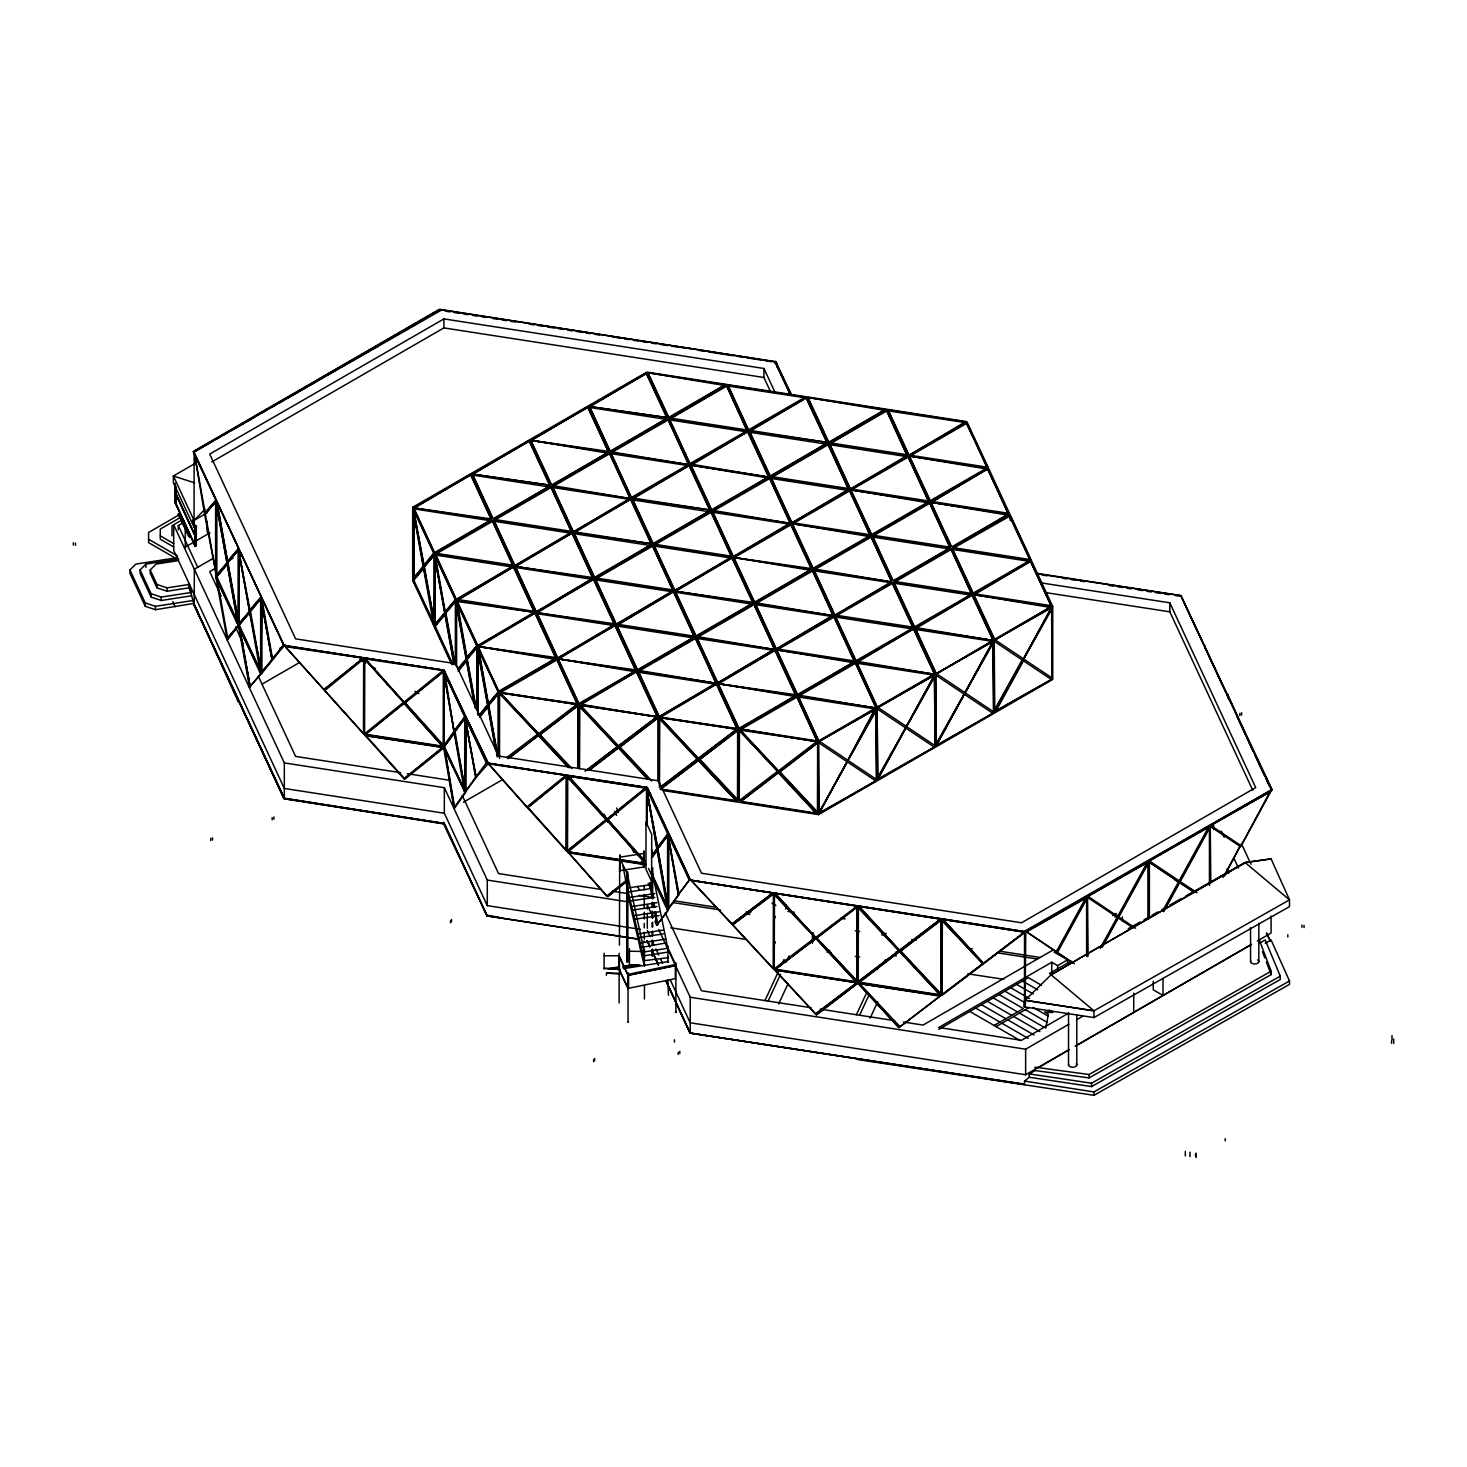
<?xml version="1.0" encoding="UTF-8"?>
<svg xmlns="http://www.w3.org/2000/svg" width="1467" height="1467" viewBox="0 0 1467 1467"><rect width="100%" height="100%" fill="white"/><g stroke="black" fill="none" stroke-linecap="round" stroke-linejoin="round"><path stroke-width="1.5" d="M604.257 968.348L619.037 969.394M604.111 969.009L604.111 953.238M619.808 857.847L619.954 854.913L619.569 871.746M644.306 964.589L642.308 951.551M644.27 939.045L644.27 932.334M644.27 927.877L644.27 923.403M644.27 918.947L644.27 912.236M644.27 907.78L644.27 894.375M644.27 889.919L644.27 885.445M644.27 867.584L644.27 851.135M667.925 962.224L667.925 945.775M1213.649 829.57L1213.649 825.316M443.712 822.217L444.043 823.959L284.103 798.726L193.791 603.432L188.418 584.049M1185.483 896.227L1245.006 862.449L1271.119 858.892L1289.493 899.858L1289.493 906.606L1093.96 1017.585L1025.085 1007.04L1025.763 931.765L689.197 879.962L646.14 787.596L647.332 787.412L690.26 879.797L647.075 787.467L486.255 762.803L443.327 670.419M486.641 914.693L487.191 915.885L444.208 823.464L284.103 798.726L194.029 604.899L284.103 798.726M675.407 965.616L675.297 964.571L628.573 974.235L628.628 988.281L675.352 978.636L675.352 964.663M1045.714 1028.239L1048.392 1014.155L1044.669 1011.992L1052.848 1012.578L1049.18 1009.956M444.226 823.427L284.323 798.268L194.249 605.064L194.341 569.251L213.393 558.249M627.674 887.462L627.546 893.421M628.573 1022.169L627.894 1021.784M643.921 965.268L644.985 965.103M675.333 1012.34L676.397 1012.248M194.341 604.606L238.259 701.941M644.636 965.561L644.453 965.634M652.687 868.097L651.586 868.116L652.687 868.024L652.668 897.859M775.071 361.395L776.318 361.854L775.034 362.899L775.475 361.781L439.11 309.5L193.442 451.341L284.03 645.938L444.244 670.272L284.341 645.425M285.203 646.58L324.024 689.765L285.203 646.58L363.064 658.151L324.244 689.307M324.739 690.554L363.504 733.683L324.739 690.554L363.706 658.976L363.706 733.207M363.706 658.976L363.504 733.683M364.77 659.141L403.535 702.271L364.77 659.141L364.568 733.848L403.535 702.271M365.21 658.976L404.03 702.161L365.21 658.976L443.071 670.529L404.03 702.161M365.21 734.674L404.25 703.06L442.851 746.703L365.21 734.674L404.25 703.06M365.21 735.59L443.071 747.143L404.03 778.775L365.21 735.59L442.851 747.602M404.745 702.95L443.712 671.373L443.511 746.061L404.745 702.95L443.712 671.373M608.988 336.016L620.101 338.235M404.03 778.775L443.071 747.143M404.965 779.105L443.712 747.987L453.963 808.005L454.953 807.602L465.332 792.858L444.574 748.005L454.147 807.73M499.55 693.433L537.655 734.105L499.55 693.433L499.55 758.494M500.375 693.011L538.517 733.738L500.375 693.011L576.879 704.362L538.517 733.738M465.901 716.996L488.383 763.372L486.255 762.803L488.218 764.674C485.339 759.851 488.639 766.324 488.236 763.298L443.584 670.657M690.48 348.633L672.161 346.304M509.507 757.742L538.737 735.279L569.251 767.864M569.728 767.058L539.618 734.912L577.925 705.572L577.925 768.396M488.071 762.748L486.09 762.767L488.108 763.573L526.836 806.96L488.236 763.298L565.877 775.328L488.016 763.775L476.665 740.707L480.498 748.372M527.552 807.749L566.519 776.171L566.317 850.86L527.552 807.749L566.519 776.171M577.705 768.305L577.925 705.572M579.3 768.543L579.52 705.81L617.607 746.501L587.295 769.79M580.327 705.389L618.487 746.135L580.327 705.389L656.849 716.74M567.381 776.795L606.348 819.466L567.381 851.025L567.381 776.795L606.146 819.925M568.022 776.153L645.883 787.724L606.843 819.356L568.022 776.153L645.663 788.182M774.209 362.111L776.318 361.854L439.917 309.372L194.029 451.671M567.381 851.025L567.601 776.336M645.663 863.898L568.022 851.869L643.665 863.091M626.262 880.383L606.843 895.97L568.242 852.309L643.665 863.99M589.459 770.12L618.707 747.657L647.699 778.629M649.679 779.454L619.569 747.29L657.876 717.95L657.876 780.792M606.843 819.356L645.883 787.724M644.398 861.771L607.063 820.255L644.178 862.248M644.82 861.606L607.778 819.686L645.04 861.147M657.876 717.95L619.569 747.29M659.27 783.745L659.49 718.207L697.577 758.879L661.085 786.844M660.297 717.785L698.457 758.512L660.297 717.785L736.819 729.136L698.659 758.054M651.605 855.939L656.813 848.568L646.525 788.568L607.558 820.145M606.843 895.97L568.242 852.309M698.457 760.511L736.599 801.257L660.297 789.429L698.457 760.511L736.599 801.257M699.539 759.686L737.846 730.346L737.626 800.359L699.539 759.686L737.846 730.346M739.441 730.584L777.547 771.275L739.441 730.584L739.24 800.615L777.547 771.275M740.267 730.163L778.409 770.909L740.267 730.163L816.789 741.513M690.003 879.852L647.075 787.467L486.842 763.133M899.619 950.451L859.075 906.478L899.619 950.451L940.567 919.112L691.214 880.475L816.404 1014.834L857.333 983.532L816.404 1014.834M740.267 801.826L778.629 772.431L816.569 813.635L740.267 801.826L778.629 772.431M779.509 772.064L817.816 742.724L817.596 812.755L779.509 772.064L817.816 742.724M731.96 923.99L772.706 893.11L731.96 923.99L691.214 880.475M732.693 924.76L773.402 893.916L732.693 924.76L773.182 968.678L773.402 893.916M774.246 894.54L815.175 937.541L774.246 894.54L774.246 968.862L815.175 937.541M774.576 918.305L775.438 916.472M774.576 943.868L775.438 942.016M774.246 968.862L774.466 894.081M899.821 951.313L858.873 982.652L899.821 951.313L940.365 995.286L774.943 969.65L815.89 938.312L856.435 982.285L815.89 938.312M775.144 970.09L856.636 982.725L775.144 970.09L815.689 1014.064L856.435 983.183M764.93 1000.567L779.252 969.724M781.178 965.616L784.038 959.455M768.121 1001.062L780.554 974.345M786.275 962.004L789.136 955.824M778.629 1003.996L788.182 983.44M815.689 937.45L775.144 893.476L815.689 937.45L856.435 906.569M816.404 938.22L857.333 906.918L857.113 981.68L816.404 938.22L857.333 906.918M831.092 927.071L831.954 925.219M858.177 907.541L899.106 950.543L858.177 981.845L858.177 907.541L898.886 951.001M858.177 981.845L858.397 907.083M858.873 983.568L940.567 995.726L899.619 1027.065L858.873 983.568L940.365 996.185M856.416 1014.742L866.924 992.132M877.431 969.504L879.338 965.396M859.607 1015.237L869.161 994.681M883.501 963.837L885.408 959.73M900.335 951.221L941.264 919.919L941.044 994.681L900.335 951.221L941.264 919.919M870.114 1018.171L877.761 1001.723M857.645 1059.541L1093.96 1095.317L1289.493 984.357L1289.493 980.965L1271.119 940.017L1265.214 943.373M942.107 920.543L983.037 963.544L942.107 994.846L942.107 920.543L982.817 964.002M943.006 919.479L983.55 963.452L1024.498 932.113L943.006 919.479L983.55 963.452M899.619 1027.065L940.567 995.726M942.107 994.846L942.327 920.084M1180.348 595.987L1175.709 595.767M1025.506 932.315L689.197 879.962L1025.763 931.765M819.154 812.571L847.046 761.685L818.568 742.669L819.154 812.571L847.046 761.685M875.524 708.964L798.286 697.008L819.008 741.587L875.01 709.258L847.853 760.236L875.194 708.928M819.32 812.846L847.266 761.886L819.32 812.846L875.781 780.921L819.906 813.176M850.2 756.514L874.864 711.495M876.533 709.881L848.054 760.419L876.533 779.435L875.946 709.551M877.119 778.427L905.597 727.889L877.706 778.757L877.119 708.873L877.706 778.757M906.386 726.422L934.314 675.462L906.386 726.422L877.871 707.387L934.314 675.462M877.871 779.032L905.799 728.072L877.871 779.032L934.314 747.125L878.458 779.38M934.497 675.737L935.066 745.639L906.606 726.623L933.415 677.699M935.066 676.085L906.606 726.623M935.653 744.631L964.131 694.093L936.239 744.961L935.653 675.077L936.239 744.961M964.938 692.626L992.866 641.666L964.938 692.626L936.423 673.591L992.866 641.666M936.423 745.236L964.351 694.276L936.423 745.236L992.866 713.329L936.991 745.584M993.031 641.941L993.617 711.843L965.139 692.827L991.967 643.903M993.617 642.289L965.139 692.827M994.204 710.835L1022.096 659.948L1051.399 679.533L994.956 711.44L1022.884 660.48L994.204 641.262L994.204 710.835L1022.682 660.278L1023.471 660.81L995.543 711.77M1023.471 658.83L1051.399 607.87L1023.471 658.83L995.139 639.905L1051.142 606.66L994.626 639.3L973.905 594.703L1051.582 606.641L1030.843 561.146L974.326 593.787L1051.582 605.743M1052.151 678.047L1023.691 659.031L1051.582 608.145L1052.151 678.047L1051.729 610.052M1052.151 608.475L1023.691 659.031M1074.174 963.709L1056.295 951.79L1086.112 897.382L1087.212 898.116L1087.212 956.667M1073.587 963.361L1056.827 952.138L1086.699 897.712L1026.478 931.802L1086.112 897.382M1057.414 952.468L1087.212 898.116M1100.158 948.36L1117.194 917.297L1118.312 917.994L1102.322 947.132M1147.542 861.918L1117.726 916.325L1118.844 917.022L1148.624 862.669L1147.542 861.918L1087.909 896.337L1135.586 928.244M1101.754 946.802L1117.781 917.627M1118.257 916.673L1148.111 862.248L1087.909 896.337M1162.653 910.952L1178.606 881.832L1148.808 861.881L1148.808 918.177M1208.955 826.453L1179.138 880.86L1180.257 881.557L1210.037 827.205L1208.955 826.453L1149.321 860.891L1196.999 892.78M1163.166 911.337L1179.193 882.18L1148.808 861.881M1179.67 881.227L1209.542 826.801L1149.321 860.891M1163.753 911.667L1179.725 882.529L1178.606 881.832M1223.001 877.431L1240.018 846.386L1224.652 875.836M1270.367 791.006L1241.137 845.744L1270.954 791.336L1210.733 825.426L1241.137 845.744M443.602 746.116L453.963 731.391L443.602 671.886L443.602 746.116L443.511 671.831M454.147 731.116L465.332 716.244L443.767 671.519L454.147 731.116L465.332 716.244M444.391 746.006L453.468 733.115M455.137 732.088L465.332 791.942L443.767 747.235L465.516 717.363L454.348 732.216L465.516 791.593L465.516 717.363M443.767 747.235L454.953 732.363M453.963 808.005L475.546 777.327L465.167 717.73L443.456 670.382L487.319 762.638M443.456 823.61L487.044 915.903L638.64 939.302M465.791 717.968L465.002 792.327L476.152 777.473L465.167 717.73L475.73 738.836M475.546 777.327L486.732 762.437M668.218 833.421L656.996 848.311L668.218 833.421L648.322 790.621M652.412 855.829L657.601 848.458L646.415 789.081M651.788 857.04L668.384 834.54L657.198 849.393L668.384 908.77L668.384 843.525M652.595 856.93L657.803 849.54L668.218 909.137L648.469 868.501M668.218 910.035L656.996 924.925L668.218 910.035L652.118 875.396M667.87 909.503L678.267 894.76L667.87 835.273L667.87 909.503L679.074 894.65L668.053 834.906L678.469 894.503L689.673 879.613L668.842 834.778M678.469 894.503L689.673 879.613M643.793 941.117L644.27 941.264M194.359 452.826L204.481 513.67L216.217 499.88L195.313 454.88M204.481 513.67L216.217 499.88M204.683 514.752L216.401 500.962L204.683 514.752L216.401 575.284L216.401 512.24M227.605 562.246L215.887 576.018L227.605 562.246L216.694 501.586M216.071 501.402L227 562.118L238.736 548.328L216.878 501.292L215.887 501.714L215.887 576.018M227 562.118L238.736 548.328M238.131 549.557L238.131 623.86L227.202 563.2L238.919 549.428L238.919 623.75L237.929 624.172L216.071 577.118L227.807 563.328L238.736 624.043L216.878 576.989L227.807 563.328M227.202 563.2L238.919 549.428M227 638.732L238.736 624.942L216.071 578.016L227 638.732L238.736 624.942M250.124 610.694L238.406 624.484L250.124 610.694L238.589 549.868L249.518 610.584L261.254 596.794L240.35 551.794M249.518 610.584L261.254 596.794M238.589 625.584L250.325 611.794L238.589 625.584L261.254 672.509L250.527 611.537L261.438 597.894L249.72 611.666L261.438 672.198L261.438 597.894M249.518 687.198L261.254 673.408L238.589 626.482L249.518 687.198L261.254 673.408M272.642 659.16L260.924 672.931L272.642 659.16L262.538 602.992M272.037 659.031L261.108 598.316L272.037 659.031L283.773 645.242L263.803 602.295M272.844 658.921L283.773 645.242M261.584 673.665L284.103 645.498L444.244 670.272L487.227 763.188M412.887 579.025L423.119 566.225L412.887 509.471L412.887 579.025L422.643 567.711M433.095 554.618L424.201 565.749L413.162 509.012L423.413 565.877L433.645 553.059L413.162 509.012M413.162 580.657L424.201 567.729L434.434 624.594L413.162 580.657L424.201 567.729M423.688 567.491L434.709 554.581L434.709 624.135L423.688 567.491L434.709 554.581M445.363 612.271L434.342 625.18L445.363 612.271L435.534 557.68M444.849 612.032L434.617 555.168L444.849 612.032L455.889 599.104L435.314 554.141L512.551 566.115L456.035 599.636L512.551 567.014M445.656 611.904L455.889 599.104M451.378 662.882L434.617 626.831L444.849 614.031L453.908 664.331M454.183 663.873L445.143 613.664L455.375 600.865L455.375 663.707M434.617 626.831L445.656 613.903M445.143 613.664L454.898 602.35M457.942 668.677L466.818 658.445L457.392 606.036M466.304 658.206L477.343 645.278L466.304 658.206L456.072 601.342L534.025 612.307L477.508 645.828L534.025 613.206M457.869 669.63L466.818 658.445M458.529 669.924L467.111 660.077L458.162 671.281M475.4 708.671L466.598 659.82L476.83 647.039L476.83 709.313M466.598 659.82L477.619 646.91M479.397 714.832L487.466 704.728L477.252 647.956L477.252 710.23M487.759 704.362L498.798 691.434L477.527 647.515L487.759 704.362L497.46 693.102M479.324 715.804L488.273 704.618M479.984 716.098L487.759 706.361L495.553 749.6M496.139 750.866L488.053 705.994L498.285 693.213L498.285 755.468M479.617 717.436L488.566 706.232L497.625 756.532M488.053 705.994L499.073 693.084L499.073 755.908M1008.489 513.908L988.135 470.137M1051.381 606.238L1031.044 562.484M1267.763 794.766L1271.871 789.631L1249.206 742.705L1253.001 750.884M476.353 777.198L488.163 763.684M195.093 463.462L173.381 475.986L194.029 520.4L204.977 509.251M193.791 603.432L155.429 609.704L145.288 606.329L129.94 573.322L129.94 569.948L135.789 564.098L176.553 557.772M191.645 595.767L161.278 600.48L151.138 597.106L140.08 573.322L140.08 569.948L145.93 564.098L178.699 559.019M140.08 569.948L151.138 593.713L161.278 597.087L191.645 592.393L189.5 587.772L167.128 591.238L156.987 587.864L150.221 573.322L150.221 569.948L156.089 564.08L178.461 560.614M1271.119 858.892L1245.226 862.633L1051.106 974.803L1025.085 1000.201L1025.085 1007.04M1024.516 1084.131L690.003 1033.061L666.201 981.24L690.003 1033.061L1024.516 1084.48L1024.516 1081.087L1029.247 1077.273L1091.558 1086.589L1280.288 979.498L1280.288 976.123L1265.214 939.98L1259.309 943.336M324.024 689.765L362.844 658.61M526.836 806.96L565.877 775.328M567.601 850.567L606.348 819.466M568.022 851.869L607.063 820.255M625.4 882.144L607.558 896.759L625.18 882.621M506.812 757.485L537.655 734.105M507.857 758.696L538.737 735.279M539.618 734.912L577.705 706.03M584.966 771.257L617.607 746.501M618.707 745.676L656.611 716.941L580.143 705.095L636.66 671.556L580.143 704.197L657.381 717.051L636.66 672.473M618.487 746.135L656.629 717.216M589.624 769.698L618.707 747.657M661.287 786.385L697.577 758.879M698.457 758.512L736.599 729.594M698.659 760.053L660.517 788.971L736.819 800.799M778.409 770.909L816.532 741.715L740.157 728.971L796.673 696.348L817.394 741.844L796.673 696.348M774.943 969.65L815.689 938.77M815.89 1013.605L856.636 982.725M858.397 981.386L899.106 950.543M899.821 949.993L940.567 919.112M942.327 994.388L983.037 963.544M983.752 962.994L1024.498 932.113M941.796 995.451L1025.598 931.875L1272.072 789.631M775.034 362.899L776.19 362.037L790.64 394.66M194.341 451.268L254.561 417.178M255.753 415.803L315.973 381.713M438.211 310.472L378.578 344.892L392.643 337.465M194.928 451.598L212.238 441.604M216.089 439.385L219.922 437.166M223.773 434.947L227.623 432.728M231.474 430.509L243.009 423.835M246.859 421.616L250.71 419.397M262.116 412.814L265.949 410.595M271.725 407.258L275.576 405.039M279.427 402.82L283.259 400.601M287.11 398.382L298.663 391.707M302.495 389.488L306.346 387.27M310.197 385.051L314.048 382.832M321.603 378.468L317.165 380.356L376.799 345.919L377.881 346.67M327.379 375.13L336.988 369.592M340.839 367.355L344.69 365.136M348.541 362.917L362.001 355.142M365.851 352.924L369.684 350.705M373.535 348.486L377.386 346.267M396.475 335.228L400.326 333.009M404.177 330.79L408.028 328.571M411.879 326.352L423.413 319.696M434.947 313.021L438.798 310.802M775.383 393.101L763.94 368.474L443.896 318.907L209.726 454.092L295.6 638.86L455.614 663.652L498.542 756.037L658.555 780.829L701.483 873.213L1021.527 922.78L1255.697 787.577L1169.822 602.809L1041.368 582.912M211.706 461.958L443.896 327.911L763.94 377.496L770.615 391.854M175.27 492.013L195.331 536.262L175.398 493.352L175.398 502.594L195.074 545.541L195.074 536.299M175.398 503.493L195.331 546.402L175.27 502.154M180.111 514.257L148.57 532.466L148.57 542.607L177.434 559.275L177.434 555.901L148.57 539.233M181.981 516.549L160.27 529.092L160.27 539.233L173.693 546.971M181.853 519.996L171.987 525.699L171.987 535.84M178.314 529.807L178.314 525.553L182.165 523.334M194.029 520.4L207.159 512.808M186.217 546.531L209.928 532.851M215.466 568.316L209.726 571.635L221.169 596.244M230.741 559.495L233.088 558.138M451.799 664.459L412.685 580.29L412.685 507.27L646.855 372.086L966.881 421.652L1052.738 606.421L1052.738 679.423L818.568 814.625L663.066 790.53M413.841 578.566L413.841 507.949L491.518 519.886L470.797 474.391L414.776 507.637M492.178 517.613L472.392 474.153L550.052 485.192L529.33 440.595L473.328 473.841M608.603 451.396L531.366 440.338L608.603 452.294L587.882 406.799L531.861 440.045M610.199 452.056L589.477 406.561L667.137 417.6L646.415 373.003L590.412 406.231M414.611 507.509L470.467 475.271M473.144 473.713L529 441.457M531.696 439.917L587.552 407.661M590.229 406.121L646.085 373.865M470.797 474.391L414.281 507.93L491.518 518.988M529.33 440.595L472.814 474.134L550.052 485.192M531.366 440.338L587.882 406.799M646.415 373.003L589.899 406.524L667.137 417.6M608.163 452.313L551.665 484.954L530.926 440.357L608.163 452.313L553.609 484.715M725.266 384.721L668.75 417.343L648.011 372.746L725.266 384.721L670.694 417.123M436.524 552.325L491.078 519.923L434.562 552.546L413.841 507.949M495.057 518.529L549.63 486.109L493.114 518.75L472.392 474.153M612.142 450.919L666.715 418.517L610.199 451.139L589.477 406.561M492.252 520.583L435.736 553.224L512.973 565.18L492.252 520.583L512.973 566.079M550.803 486.787L494.287 519.428L571.525 531.384L550.803 486.787L571.525 532.283M609.337 452.991L552.821 485.614L630.058 498.487L609.337 452.991L630.058 497.588M667.888 419.195L611.372 451.818L688.61 464.691L667.888 419.195L688.61 463.792M726.422 386.298L669.906 418.92L726.422 385.399L747.143 430.895L726.422 385.399M435.736 554.123L492.252 521.5M494.287 520.327L550.803 487.686M552.821 486.531L609.337 453.89M613.316 451.598L667.888 420.094M279.83 648.341L285.643 644.967M262.355 683.97L299.231 662.681M514.587 565.84L571.103 532.301L493.866 520.345L514.587 565.84L571.103 533.218M573.12 532.044L629.636 498.505L552.399 486.549L573.12 532.044L629.636 499.403L552.399 487.447M631.672 497.331L688.188 464.709L610.95 452.753L631.672 498.248L688.188 465.607L610.95 453.651L631.672 498.248M690.205 463.535L746.721 430.913L669.484 418.939L690.205 464.434L746.721 431.811L669.484 419.855L690.205 464.434M748.757 429.739L805.273 397.117L728.035 385.143L748.757 430.638L805.273 398.015M513.725 566.775L457.209 600.315L513.725 566.775L534.446 612.271L456.787 600.333L467.111 658.078M515.742 565.62L572.258 532.979L592.98 578.475L515.742 566.519L592.98 577.576M651.531 543.78L630.81 499.183L574.294 531.806L651.531 543.78L573.872 532.741L594.593 578.236M710.065 509.984L689.343 465.387L632.827 498.01L710.065 509.984L632.405 498.945L653.127 544.44M747.895 431.591L691.379 464.214L768.616 477.087L691.379 465.112L747.895 431.591L768.616 476.188M827.168 442.374L806.428 397.795L749.93 430.418L827.168 442.374L749.49 431.335L770.212 476.83M515.742 566.519L572.258 532.979M574.294 532.723L630.81 499.183M632.827 498.908L689.343 465.387M749.93 431.316L806.428 397.795M536.042 612.032L592.558 578.493L536.042 612.032L515.32 566.537L592.558 578.493M768.195 477.105L711.678 509.727L690.957 465.131L768.195 477.105L713.622 509.507M885.279 409.513L828.763 442.135L808.042 397.539L885.279 409.513L830.707 441.915M596.537 577.099L651.11 544.697L594.593 577.338L573.872 532.741M655.071 543.303L709.643 510.901L653.127 543.523L632.405 498.945M772.174 475.711L826.728 443.309L770.212 475.931L749.49 431.335M478.682 645.608L535.18 612.968L555.92 657.564L478.682 646.507L535.18 612.968M537.215 611.812L593.732 579.172L614.453 623.768L537.215 612.711L593.732 579.172M652.283 545.376L595.767 577.998L673.005 589.972L652.283 545.376L673.005 590.871M710.817 511.58L654.3 544.202L731.538 556.176L710.817 511.58L731.538 557.075M769.368 477.784L712.852 510.406L790.09 523.279L769.368 477.784L790.09 522.38M827.901 444.886L771.385 477.508L827.901 443.988L848.623 489.483L827.901 443.988M886.453 411.09L829.937 443.712L886.453 410.173L907.174 455.669L886.453 410.173M595.767 578.915L652.283 546.274M654.3 545.101L710.817 512.478M712.852 511.305L769.368 478.682M498.963 691.122L555.48 658.5L498.963 692.021L478.242 646.525L555.48 658.5M557.515 658.225L614.031 624.685L536.794 612.729L557.515 658.225L614.031 625.602M616.048 624.429L672.564 590.889L595.327 578.933L616.048 624.429L672.564 591.788M674.6 590.633L731.116 557.093L653.879 545.137L674.6 590.633L731.116 557.992M789.649 524.196L733.133 556.818L789.649 523.297L712.412 511.323L732.198 554.801M791.685 523.022L848.201 489.501L770.964 477.527L791.685 523.022L848.201 490.4L770.964 478.425M850.218 489.226L906.734 455.705L829.497 443.731L850.218 489.226L906.734 456.604L829.497 444.629M908.77 455.43L965.286 421.891L888.048 409.935L908.77 455.43L965.286 422.808M500.137 691.801L556.653 659.178L577.375 703.757L500.137 692.699L577.375 704.655L556.653 659.178M558.689 658.005L615.205 625.364L635.926 670.859L558.689 658.903L635.926 669.961M673.738 591.568L617.222 625.107L673.738 591.568L694.459 637.063L616.8 625.125L637.522 669.722L694.038 637.081L639.465 669.484M675.774 590.394L732.29 557.772L753.011 602.369L675.774 591.293L750.792 602.919M734.307 556.598L790.823 523.976L811.544 568.573L734.307 557.497L790.823 524.874L811.544 569.471M849.375 490.18L792.858 522.802L870.096 534.758L849.375 490.18L870.096 535.675M907.908 456.365L851.392 489.006L928.629 500.962L907.908 456.365L928.629 501.861M966.46 422.569L909.943 455.21L987.181 467.166L966.46 422.569L987.034 467.753M500.137 692.699L556.653 660.077M558.689 658.903L615.205 625.364M675.774 591.293L732.29 557.772M792.858 523.701L849.375 491.078M907.908 457.282L851.392 489.905L926.429 501.531M911.887 454.972L966.46 423.468M635.486 670.877L578.97 703.518L558.249 658.921L635.486 670.877L580.932 703.298M752.571 603.285L696.055 635.908L675.333 591.329L752.571 603.285L698.017 635.688M811.123 569.489L754.606 602.112L733.885 557.533L811.123 569.489L756.55 601.892M815.102 568.096L869.656 536.592L792.418 523.719L869.656 535.693L813.14 568.316L792.418 523.719M873.635 534.3L928.208 502.796L850.97 489.923L928.208 501.897L871.691 534.52L850.97 489.923M932.187 500.504L986.741 469L909.503 456.127L986.741 468.083L930.225 500.724L909.503 456.127M695.211 637.76L638.695 670.401L715.933 683.255L695.211 637.76L715.933 682.357M753.745 603.964L697.228 636.586L774.466 649.459L753.745 603.964L774.466 648.561M812.296 570.168L755.78 602.79L833.018 615.663L812.296 570.168L833.018 614.765M870.83 536.372L814.313 568.994L891.551 581.867L870.83 536.372L891.551 580.95M929.381 502.558L872.865 535.198L950.103 547.154L929.381 502.558L950.103 548.053L872.425 536.115L892.211 579.593M987.914 468.762L931.398 502.301L987.914 468.762L1008.636 514.257L933.617 502.631M638.695 671.299L695.211 638.658M697.228 637.485L753.745 604.862M755.78 603.689L812.296 571.066M814.313 569.893L870.83 537.27M872.865 536.097L929.381 503.474M463.37 802.266L502.172 779.857M658.976 716.813L715.493 683.274L638.255 671.318L658.976 716.813L715.493 684.172M717.528 683.017L774.044 649.478L717.528 683.017L696.807 637.522L774.044 649.478M776.061 649.203L832.578 615.682L776.061 649.203L755.34 603.726L832.578 615.682M834.613 615.407L891.129 581.886L813.892 569.911L834.613 615.407L891.129 582.784M1008.214 514.275L951.698 546.916L930.977 502.319L1008.214 514.275L953.642 546.696M895.108 580.492L949.662 548.09L893.165 580.712L872.425 536.115M660.15 716.593L716.666 683.952L737.388 729.447L660.15 717.491L737.388 728.549M718.702 682.778L775.218 650.156L795.939 695.651L718.702 683.695L795.939 694.753M833.751 616.36L777.235 648.982L854.472 660.957L833.751 616.36L854.472 661.855M950.836 548.75L894.32 581.39L971.557 593.346L950.836 548.75L971.557 594.245M1009.388 514.954L952.872 547.594L1030.109 559.55L1009.388 514.954L1010.378 520.657M660.15 717.491L716.666 683.952M718.702 683.695L775.218 650.156M779.197 648.762L833.751 617.259M837.73 614.966L892.303 583.463L913.024 628.059M896.282 581.17L950.836 549.667M954.815 547.356L1010.323 515.816L1030.806 559.881M795.517 695.67L739.001 728.31L718.28 683.714L795.517 695.67L740.945 728.072M854.051 661.874L797.535 694.496L776.813 649.918L854.051 661.874L799.478 694.276M1029.687 560.467L973.171 593.108L952.45 548.511L1030.109 560.449M858.03 660.48L912.602 628.976L835.365 617.02L856.086 661.599M916.563 626.684L971.136 595.18L893.898 583.206L914.619 627.803M975.115 592.888L1029.687 561.384L952.45 549.41L973.171 594.007M855.224 662.552L798.708 695.175L875.946 708.048L855.224 662.552L875.946 707.149M934.479 673.335L913.758 628.756L857.241 661.379L934.479 674.252L856.82 662.295L877.541 707.791L933.562 675.462M993.031 639.539L972.309 594.942L915.793 627.583L993.031 640.437L917.994 628.83M740.157 729.888L796.673 697.247M798.708 696.073L855.224 663.451M857.241 662.277L913.758 628.756M915.793 628.481L972.309 594.942M974.326 594.685L1030.843 561.146M819.008 740.688L875.524 708.066L798.286 696.11L819.008 741.587M877.541 706.892L934.057 674.27M936.093 673.995L992.609 640.474L915.371 628.499L936.093 673.995L992.609 641.372L915.371 629.398M1052.738 606.421L818.568 741.624L498.542 692.039L412.685 507.27M875.781 709.276L819.32 741.183L847.853 760.236M1051.399 607.87L994.956 639.777M994.956 711.44L1051.399 679.533M1270.954 791.336L1210.733 825.426M1053.361 949.827L923.055 1025.066L903.36 1022.022M1112.609 915.61L1116.35 913.464M1057.835 949.956L1054.113 952.101L1067.573 959.876L1067.573 964.131M1114.957 916.967L1118.679 914.821M1067.573 959.876L1057.615 965.616L1051.766 962.242L938.752 1027.487L1021.527 1040.323L1068.801 1013.019M938.752 1029.394L1028.349 977.645L1041.442 985.201M1051.106 974.803L1245.226 862.633L1289.493 899.858L1093.96 1010.818L1025.085 1000.274L1093.96 1010.818L1093.96 1017.585M994.113 1025.47L1023.379 1008.581L999.082 994.553M996.056 1026.607L1029.229 1007.444M658.738 929.491L690.223 997.248L1025.635 1049.198L1068.875 1024.241M1076.741 1019.712L1082.628 1016.301M670.181 979.681L690.223 1022.792L1025.635 1074.761L1069.333 1049.528M1075.183 1046.154L1251.424 944.4M1257.329 940.989L1271.082 933.049L1271.082 916.013M1038.343 1067.591L1067.939 1050.5M1075.824 1045.934L1251.424 944.51M194.121 451.726L440.76 310.454M1271.156 789.98L1024.516 931.252L1024.516 1006.729M1071.148 961.105L1049.455 973.41L1093.96 1010.818M1128.325 928.666L1140.152 921.954M1144.095 919.717L1148.038 917.48M1151.98 915.243L1157.885 911.887M1161.827 909.65L1165.77 907.413M1169.712 905.176L1181.54 898.464M1029.247 1077.273L1029.247 1073.899L1035.152 1070.543L1089.101 1077.915L1271.137 974.601L1271.137 971.227L1259.309 939.962M1035.152 1070.543L1035.152 1067.169L1089.101 1074.522L1271.137 971.227M1029.247 1073.899L1091.558 1083.214L1280.288 976.123M1024.516 1081.087L1093.96 1091.943L1289.493 980.965M629.416 964.919L629.435 966.661M668.072 957.346L668.072 958.024M675.352 965.561L628.628 975.188L675.37 965.634M775.291 361.817L791.483 394.641M775.621 362.936L791.63 395.412M193.167 522.087L195.074 526.158L195.074 535.4L175.123 492.49L175.123 483.248M174.995 492.637L176.058 492.472L176.058 486.384M174.995 502.778L176.058 502.613L176.058 494.489M195.074 526.158L196.688 526.745L194.029 527.166L173.381 482.735L173.381 475.986L194.598 482.845M195.221 536.17L196.285 536.005M238.406 624.484L239.213 550.052L239.213 624.355M150.221 569.948L156.987 584.489L167.128 587.864L189.5 584.398L189.5 587.772M434.342 625.18L435.149 555.498M129.94 569.948L145.288 602.955L155.429 606.329L193.791 600.388M260.924 672.931L261.731 598.499L261.731 672.821M284.231 645.48L193.222 451.799L194.157 451.653L194.029 527.166M1181.65 597.344L1203.508 644.38M453.963 731.391L444.574 671.409M1204.169 645.792L1226.027 692.846M476.152 777.473L465.002 718.096M465.332 792.858L443.767 748.133M444.116 823.519L443.327 823.629M1248.545 741.293L1227.476 694.129L1228.301 698.622M619.954 857.15L643.701 853.482M652.137 884.509L627.143 888.048M627.821 892.119L652.137 888.342M629.435 897.492L654.814 893.55M654.814 897.382L629.435 901.068M631.58 906.606L656.959 902.682M656.959 906.514L631.58 910.237M633.726 915.738L659.105 911.796M659.105 915.628L633.726 919.387M638.017 933.984L663.396 930.041M638.017 937.816L663.396 933.874M619.422 945.115L619.697 857.113M640.162 943.098L665.541 939.173M665.541 943.006L640.199 947.682M642.308 952.23L667.687 948.287M644.416 955.732L667.687 952.12M668.457 957.639L644.985 960.592M629.435 964.406L629.435 948.636M608.402 968.55L618.964 966.918M623.182 966.258L633.726 964.626M610.547 968.66L619.001 967.358M623.218 966.698L635.871 964.736M612.693 968.77L619.019 967.798M623.255 967.138L638.017 964.846M614.838 968.88L619.056 968.238M623.273 967.578L640.162 964.956M623.31 968.697L668.475 961.545L667.393 961.637M668.457 962.132L668.2 961.949M606.788 973.538L606.256 975.207M619.661 973.52L619.129 953.33M668.457 995.268L667.925 979.883M690.003 1033.061L1024.516 1084.48M644.306 965.799L627.326 892.614M627.014 887.077L622.888 865.677M618.982 973.978L606.256 973.079L618.982 973.299M604.257 955.806L618.982 955.732M629.581 951.203L643.866 951.478M604.111 968.33L619.129 969.1M619.771 856.893L619.954 870.683L643.701 866.997L643.701 853.886M787.871 911.429L794.289 912.272M840.903 918.342L845.175 918.892M445.436 311.169L449.966 311.884M454.495 312.581L459.024 313.278M463.554 313.975L468.083 314.69M472.612 315.387L477.142 316.083M481.653 316.78L486.182 317.495M492.985 318.541L497.515 319.238M502.026 319.953L506.555 320.65M511.084 321.346L515.614 322.043M529.367 324.17L533.896 324.885M538.426 325.582L542.955 326.279M547.484 326.976L554.269 328.04M558.799 328.736L563.328 329.433M567.857 330.148L572.387 330.845M576.916 331.542L581.445 332.239M585.975 332.936L590.486 333.651M595.015 334.348L599.545 335.044M624.63 338.932L629.16 339.629M633.689 340.344L638.2 341.041M642.729 341.738L647.259 342.434M651.788 343.131L656.317 343.846M660.847 344.543L667.632 345.589M699.502 350.54L704.032 351.236M708.561 351.933L733.463 355.784M737.993 356.499L742.504 357.196M747.033 357.893L760.621 360.002M765.151 360.699L771.935 361.744M648.011 372.746L725.266 385.619M804.906 397.74L728.035 386.041L748.757 430.638M808.042 397.539L885.279 410.412M888.048 410.833L964.846 422.496M669.906 418.022L747.143 429.996M829.937 442.814L907.174 454.77M589.477 407.459L666.715 419.415M749.49 432.233L826.728 444.208M771.385 476.61L848.623 488.566M931.398 501.402L1008.636 513.358M615.792 453.413L686.409 464.342M773.586 477.857L846.422 489.134M530.926 440.357L608.163 453.211M690.957 465.131L768.195 478.004M930.977 502.319L1008.214 515.192M472.392 475.051L549.63 487.026M632.405 499.844L709.643 511.8M712.412 512.24L787.449 523.847M872.425 537.014L949.662 548.988M1035.61 573.12L1181.54 595.712L1036.014 573.634M1042.45 575.119L1046.888 575.816M1062.42 578.218L1066.857 578.897M1071.295 579.593L1075.733 580.272M1080.17 580.969L1084.608 581.647M1109.144 585.461L1113.581 586.14M1118.019 586.837L1122.457 587.515M1126.894 588.212L1131.332 588.89M1137.989 589.917L1142.426 590.614M1146.864 591.293L1151.302 591.99M1155.739 592.668L1160.177 593.365M1164.615 594.043L1169.052 594.74M1045.879 592.631L1169.822 611.831L1252.8 790.365M491.078 520.822L413.841 508.847L434.379 553.022M493.866 521.243L568.884 532.869M573.872 533.64L651.11 545.596M653.879 546.036L728.897 557.662M733.885 557.533L811.123 570.388M813.892 570.81L888.929 582.436M973.905 594.703L1051.142 607.576M440.155 554.801L510.773 565.749M600.168 579.593L670.786 590.523M757.981 604.037L830.799 615.315M837.987 616.433L910.824 627.711M435.314 555.039L510.351 566.665M515.32 567.436L592.558 579.41M595.327 579.832L670.364 591.458M752.571 604.184L675.333 592.228L696.055 636.825M755.34 604.624L830.377 616.232M457.209 599.416L534.446 611.372M617.222 624.208L694.459 636.165M536.794 613.628L611.812 625.254M694.038 637.98L616.8 626.024L637.522 670.621M696.807 638.42L771.844 650.046M776.813 649.918L854.051 662.772M934.057 675.168L856.82 663.212L877.541 707.791M480.883 646.855L555.92 658.463L535.18 613.884M643.096 671.978L713.714 682.907M800.909 696.422L873.745 707.699M555.48 659.398L478.242 646.525M558.249 658.921L635.486 671.794M638.255 672.216L713.292 683.842M718.28 683.714L795.517 696.568M360.955 658.005L365.466 658.701M740.157 728.971L817.394 740.945M365.43 734.215L443.071 746.245M740.468 801.349L816.789 813.176M400.546 772.669L295.6 756.404L258.375 676.342M407.258 773.696L449.691 780.279M487.282 905.634L444.336 813.25L284.323 788.457L173.693 550.382L173.693 524.838L284.323 762.913L444.336 787.687L487.282 880.072L487.282 905.634L640.529 929.363M568.022 852.767L645.663 864.797M601.268 889.479L498.542 873.58L462.288 795.554M612.436 891.221L628.059 893.641M639.227 895.365L652.632 897.437M674.288 900.793L716.996 907.413M746.226 911.942L750.719 912.639M881.722 932.92L886.251 933.635M999.394 951.148L1040.14 957.456M673.078 902.59L720.444 909.925M745.254 913.776L749.765 914.473M855.298 930.812L859.699 931.49M881.722 934.901L886.123 935.579M911.649 939.54L916.142 940.237M967.798 948.232L972.291 948.929M996.992 952.761L1037.426 959.033M487.282 880.072L629.27 902.077M825.719 949.809L829.864 950.451M670.822 927.786L745.254 939.32M826.948 951.973L831.092 952.615M855.298 956.374L859.699 957.052M967.798 973.795L1003.74 979.351M638.493 939.027L487.044 915.903L444.116 823.17M775.144 969.192L856.636 981.826M859.075 982.193L940.567 994.828M811.141 1007.737L701.483 990.738L665.266 912.804M820.2 1009.131L894.613 1020.665M239.066 701.483L284.323 798.268L444.208 823.702M1024.516 999.981L1024.021 1006.655L1025.378 1006.875M486.641 915.041L500.467 917.645M774.411 361.634L776.19 362.037M994.204 641.262L994.791 711.165M1210.238 882.712L1210.238 826.416L1210.825 883.061M993.617 711.843L993.031 644.196M1174.7 879.778L1194.23 891.037M935.066 745.639L934.497 677.992M1087.395 955.879L1087.395 897.327L1087.982 956.227M876.533 779.435L875.946 711.788M1025.598 931.875L1272.201 789.888L1181.192 596.207L1271.394 790.016M1022.499 981.038L1037.737 989.84M1016.649 984.412L1033.171 993.948M1010.781 987.786L1029.504 998.587M1004.932 991.179L1025.836 1003.245M1033.061 1007.407L1048.025 1016.044M1025.323 1009.699L1046.87 1022.151M993.232 997.927L1017.53 1011.955M1019.473 1013.092L1043.844 1027.157M987.364 1001.319L1011.662 1015.347M1013.624 1016.466L1039.865 1031.613M981.515 1004.693L1005.812 1018.721M1007.756 1019.84L1034.015 1035.005M160.27 535.84L173.693 543.597M975.665 1008.067L999.962 1022.096M1001.906 1023.232L1028.165 1038.379M969.815 1011.46L1020.427 1040.671M359.782 659.545L365.686 662.956M369.629 665.229L375.534 668.64M414.904 691.379L418.847 693.634M771.917 903.177L775.878 905.451M1221.754 875.634L1220.984 876.092M486.255 762.803L488.218 763.995M1210.238 826.416L1240.605 846.716M935.653 675.077L964.131 694.093M964.351 694.276L992.866 713.329M1179.725 882.529L1194.633 892.523M1179.138 882.199L1194.046 892.174M877.119 708.873L905.597 727.889M905.799 728.072L934.314 747.125M1087.395 897.327L1133.202 927.969M847.266 761.886L875.781 780.921M1027.065 932.15L1056.882 952.12M1026.478 931.802L1056.295 951.79M779.711 771.605L817.816 812.296M778.409 772.889L816.569 813.635M900.555 950.763L941.264 994.223M899.619 951.771L940.365 995.286M699.759 759.228L737.846 799.9M659.27 718.665L697.357 759.338M816.624 937.761L857.333 981.221M859.075 983.092L899.821 1026.607M619.789 746.831L651.788 781.012M579.3 706.287L617.387 746.96M618.487 748.115L647.497 779.105M539.819 734.454L571.818 768.616M538.517 735.737L567.546 766.728M568.242 775.695L607.063 818.879M527.772 807.29L566.519 850.402M404.965 702.491L443.712 745.603M404.03 703.518L442.851 746.703M365.43 735.114L404.25 778.317M465.883 716.978L443.419 670.639M443.456 670.382L486.164 759.521M179.121 513.817L189.885 536.409M178.589 513.89L189.445 536.83M668.072 948.342L675.737 964.718M647.075 940.677L649.918 946.765M651.843 950.873L653.75 954.98M655.676 959.088L658.555 965.231L651.806 950.561M666.238 981.643L690.223 1032.933L690.223 997.248M1187.353 609.612L1196.852 630.058M1199.713 636.201L1201.601 640.29M1207.964 653.97L1214.621 668.292M1216.528 672.381L1222.231 684.667M1226.687 694.258L1229.529 700.382M1237.139 716.758L1245.703 735.169M1254.908 754.992L1264.407 775.438M1266.314 779.527L1269.157 785.67M1241.412 843.635L1250.984 864.228M1221.296 831.111L1224.175 837.272M1233.729 857.828L1238.496 868.116M1227.035 868.996L1228.943 873.103M987.896 467.533L966.68 423.981M987.914 469.66L1008.636 514.257M1009.388 515.852L1029.926 560.082M1030.843 562.044L1051.582 606.641M888.048 409.935L908.77 454.532M909.503 457.026L930.225 501.622M930.977 503.218L950.763 545.779M973.905 595.602L993.691 638.163M972.309 595.859L993.031 640.437M829.497 443.731L850.218 488.328M915.371 628.499L936.093 673.096M808.042 398.437L828.763 443.034M850.97 490.822L871.691 535.418M806.428 398.694L827.168 443.291M913.758 629.655L934.479 674.252M770.964 477.527L791.685 522.124M813.892 569.911L834.613 614.508M792.418 524.618L813.14 569.214M747.895 432.49L768.616 477.087M712.412 511.323L733.133 555.92M755.34 603.726L776.061 648.304M648.011 373.663L668.75 418.242M690.957 466.048L711.678 510.626M733.885 558.432L754.606 603.01M776.813 650.816L797.535 695.395M646.415 373.902L667.137 418.498M689.343 466.286L710.065 510.883M732.29 558.67L752.058 601.232M775.218 651.055L795.939 695.651M653.879 545.137L674.6 589.716M696.807 637.522L717.528 682.1M718.28 684.612L739.001 729.209M587.882 407.698L608.603 452.294M630.81 500.082L651.531 544.679M673.738 592.466L694.459 637.063M716.666 684.851L737.388 729.447M552.399 486.549L573.12 531.146M595.327 578.933L616.048 623.53M638.255 671.318L658.976 715.914M530.926 441.255L551.665 485.852M636.66 671.556L657.381 716.153M529.33 441.494L550.052 486.09M572.258 533.878L592.98 578.475M593.732 580.07L614.453 624.667M615.205 626.262L635.926 670.859M493.866 520.345L514.587 564.942M515.32 566.537L536.042 611.134M536.794 612.729L557.515 657.326M558.249 659.82L578.97 704.417M470.797 475.308L491.518 519.886M513.725 567.692L534.446 612.271M652.118 874.497L668.218 909.137M653.218 879.595L667.412 910.163M651.715 881.704L645.993 869.381L645.993 822.07L651.715 834.375L651.586 883.923M616.617 808.097L618.524 812.186M641.391 861.422L643.298 865.53M614.673 811.288L616.58 815.414M629.985 844.24L633.799 852.474M648.157 883.372L651.036 889.552M653.017 917.187L647.295 904.864L647.295 909.118M654.924 921.294L656.831 925.384M604.147 814.185L607.961 822.419M637.632 886.27L639.557 890.396M619.569 857.553L627.143 873.855M647.295 930.408L650.156 936.569M652.063 940.677L653.97 944.785M655.877 948.892L658.738 955.054M660.645 959.161L662.552 963.269M647.332 940.64L649.863 946.087M651.788 950.231L658.518 964.699M647.167 940.549L649.899 946.802M644.306 961.05L644.453 966.075M435.314 554.141L456.035 598.738M456.787 600.333L477.508 644.93M456.787 601.232L477.508 645.828M434.617 555.168L455.1 599.233M456.072 601.342L476.555 645.388M477.527 647.515L498.01 691.562M619.276 955.897L627.894 974.913L618.909 956.264L618.909 969.467L627.894 987.969L619.276 969.412M413.969 580.547L434.434 624.594M435.424 626.702L453.101 664.753M465.974 717.601L475.766 738.781M444.574 747.106L465.332 791.942M192.489 519.996L195.331 526.121L195.221 546.311L196.285 546.146L196.285 525.864M239.396 625.455L261.254 672.509M216.071 578.016L237.929 625.07M238.589 626.482L260.448 673.536M235.472 627.014L243.082 643.426M178.314 525.553L197.715 567.307M188.675 587.24L190.582 591.348M172.794 601.617L175.123 606.66M1262.464 951.68L1264.829 957.933M1266.406 962.095L1271.137 974.601M644.306 960.023L627.381 888.232L627.436 874.515L644.306 951.349M652.082 870.628L667.65 947.755M1204.957 645.663L1205.782 650.174M478.792 649.918L488.566 704.252M488.859 705.865L497.9 756.092M478.444 650.028L487.888 702.418M496.488 752.846L497.203 756.807M467.405 659.71L476.06 707.736M467.496 662.259L475.766 708.176M466.011 658.573L455.797 601.8L455.797 664.074M466.304 660.187L474.098 703.445M445.95 613.536L454.99 663.762M446.06 616.085L453.926 659.82M434.342 555.626L444.574 612.399M424.495 567.362L434.709 624.135M423.908 566.115L413.694 509.342L413.694 578.897M423.413 567.857L433.645 624.722M260.924 598.628L271.853 659.288M238.406 550.162L249.335 610.822M249.518 611.904L260.448 672.62M216.878 501.292L227.807 562.008M228.008 563.09L238.919 623.75M239.396 626.354L250.325 687.069M215.887 501.714L226.817 562.374M227 563.456L237.929 624.172M194.763 455.082L205.288 513.542M205.49 514.624L216.401 575.284M216.878 577.906L227.807 638.622M776.41 362.826L777.198 367.227M657.803 848.183L646.58 788.714L656.996 848.311M657.986 849.265L668.384 908.77M656.996 849.668L667.412 909.265M650.468 882.859L653.163 898.317M653.934 902.718L654.722 907.138M655.492 911.557L657.803 924.797M650.284 883.207L651.44 889.809M652.21 894.21L652.98 898.629M653.75 903.03L654.52 907.431M655.291 911.851L656.813 925.182L654.685 911.667M649.679 882.987L652.192 898.739M653.145 902.847L653.732 907.56M454.147 732.473L464.544 792.07M444.574 748.005L454.77 807.877M1393.65 1039.058L1393.65 1043.569M1392 1035.519L1392 1040.011M1391.505 1040.983L1391.505 1043.239M1304.053 925.365L1304.053 927.602M1301.907 925.017L1301.907 927.272M1287.824 934.736L1287.824 936.991M1258.833 923.275L1258.833 961.582M1250.562 927.749L1250.562 961.545M1241.614 712.779L1241.614 715.034M1239.872 713.365L1239.872 715.621M1225.202 1138.575L1225.202 1140.831M1210.037 827.205L1210.037 883.501M1209.45 826.875L1209.45 885.426M1196.1 1153.117L1196.1 1157.628M1195.532 1154.126L1195.532 1156.381M1189.994 1152.145L1189.994 1156.656M1185.318 1151.393L1185.318 1155.904M1169.822 602.809L1169.822 611.831M1163.001 978.416L1163.001 995.451L1153.245 989.822L1153.245 981.295M1149.394 862.211L1149.394 918.507M1148.624 862.669L1148.624 918.965M1148.038 862.321L1148.038 918.617M1133.734 993.196L1133.734 1012.358M1122.402 916.93L1122.402 921.184M1093.96 1091.943L1093.96 1095.317M1091.558 1083.214L1091.558 1086.589M1089.101 1074.522L1089.101 1077.915M1086.625 897.786L1086.625 956.337M1076.796 1015.311L1076.796 1064.895M1068.526 1013.019L1068.526 1064.84M1057.615 965.616L1057.615 969.87M1051.766 962.242L1051.766 972.896M1025.635 1049.198L1025.635 1074.761M941.044 920.377L941.044 994.681M895.915 952.01L895.915 956.264M884.198 1063.08L873.03 1061.393M857.113 907.376L857.113 981.68M818.403 741.587L818.568 814.625M817.596 743.201L817.596 812.755M813.286 932.975L813.286 941.484M812.425 932.682L812.425 943.336M785.744 904.754L785.744 909.027M763.94 368.474L763.94 377.496M737.626 730.804L737.626 800.359M679.808 1051.326L679.808 1053.581M678.231 1052.242L678.231 1054.498M675.884 962.774L675.884 1012.34M674.453 1039.791L674.453 1042.047M668.677 837.4L668.677 909.375M667.595 834.668L667.595 908.898M659.49 718.207L659.49 787.761M652.668 902.333L652.668 906.789M652.668 911.264L652.668 917.957M652.668 922.413L652.668 926.869M652.668 931.343L652.668 935.799M652.668 940.274L652.668 944.73M652.668 949.186L652.668 955.879M652.21 850.145L652.21 855.151M652.137 868.061L652.137 897.951M652.137 902.407L652.137 906.881M652.137 911.337L652.137 918.03M652.137 922.486L652.137 926.961M652.137 931.417L652.137 935.891M652.137 940.347L652.137 944.803M652.137 949.277L652.137 955.971M647.937 941.612L647.992 942.346M647.204 788.953L647.204 824.949M647.295 913.373L647.295 928.281M646.525 788.568L646.415 825.077M644.453 949.406L644.453 960.683M644.453 985.769L644.453 998.99M643.701 851.227L643.701 853.079M635.945 929.51L635.871 928.556M628.041 972.511L628.041 988.281M628.041 988.96L628.041 1022.077M627.839 871.911L627.821 892.798M627.839 896.704L627.839 962.04L626.757 962.132L626.739 871.911M627.894 974.015L627.894 988.648M619.661 969.027L619.661 974.198M619.129 974.29L619.129 1002.896M594.612 1058.422L594.612 1060.678M593.603 1059.431L593.603 1061.686M579.52 705.81L579.52 768.653M566.317 776.63L566.317 850.86M498.487 691.947L498.542 756.037M487.099 914.601L487.099 915.866M478.059 650.083L478.059 715.144M477.619 655.896L477.619 714.227M465.791 722.461L465.791 792.198M464.709 717.473L464.709 791.703M456.604 608.402L456.604 666.733M456.164 607.485L456.164 665.816M451.506 919.516L451.506 921.771M450.516 920.524L450.516 922.78M444.336 787.687L444.336 813.25M443.896 318.907L443.896 327.911M435.149 557.753L435.149 625.07M433.92 554.709L433.92 624.264M413.254 517.631L413.254 578.218M284.323 762.913L284.323 798.268M273.926 816.991L273.926 819.246M272.184 817.577L272.184 819.815M260.649 598.004L260.649 672.326M216.694 503.841L216.694 575.908M215.612 501.091L215.612 575.412M212.495 837.822L212.495 840.059M210.771 838.39L210.771 840.646M207.195 521.537L207.195 532.081M185.3 524.984L185.3 547.759M175.398 486.916L175.398 492.454M175.123 493.389L175.123 502.631M174.83 484.165L174.83 502.411M167.128 587.864L167.128 591.238M161.278 597.087L161.278 600.48M156.987 584.489L156.987 587.864M155.429 606.329L155.429 609.704M151.138 593.713L151.138 597.106M145.93 564.098L145.93 567.472M145.288 602.955L145.288 606.329M75.514 543.102L75.514 545.357M73.35 542.772L73.35 545.027M1076.265 1063.685A4.144 2.384 0 0 1 1073.166 1067.243A4.144 2.384 0 0 1 1068.673 1064.235M1257.641 959.895A4.144 2.384 0 0 1 1255.734 963.874A4.144 2.384 0 0 1 1250.709 960.922M858.397 983.697L898.886 1027.615L858.397 983.697M238.131 626.171L227.202 639.814L238.131 626.171M892.303 582.564L835.787 615.186L913.024 627.143L892.303 582.564M912.602 628.078L856.086 660.7L835.365 616.103L912.602 628.078M971.136 594.282L914.619 626.904L893.898 582.307L971.136 594.282M179.928 513.688L178.057 513.982L188.821 536.574L190.692 536.28L179.928 513.688M179.341 514.954L184.329 525.498L179.341 514.954M184.732 526.25L189.72 536.794L184.732 526.25M239.213 626.666L250.124 687.308L239.213 626.666M790.438 394.696L775.034 361.872L790.365 394.696M1270.44 941.172L1266.479 932.957L1270.294 941.191"/></g></svg>
